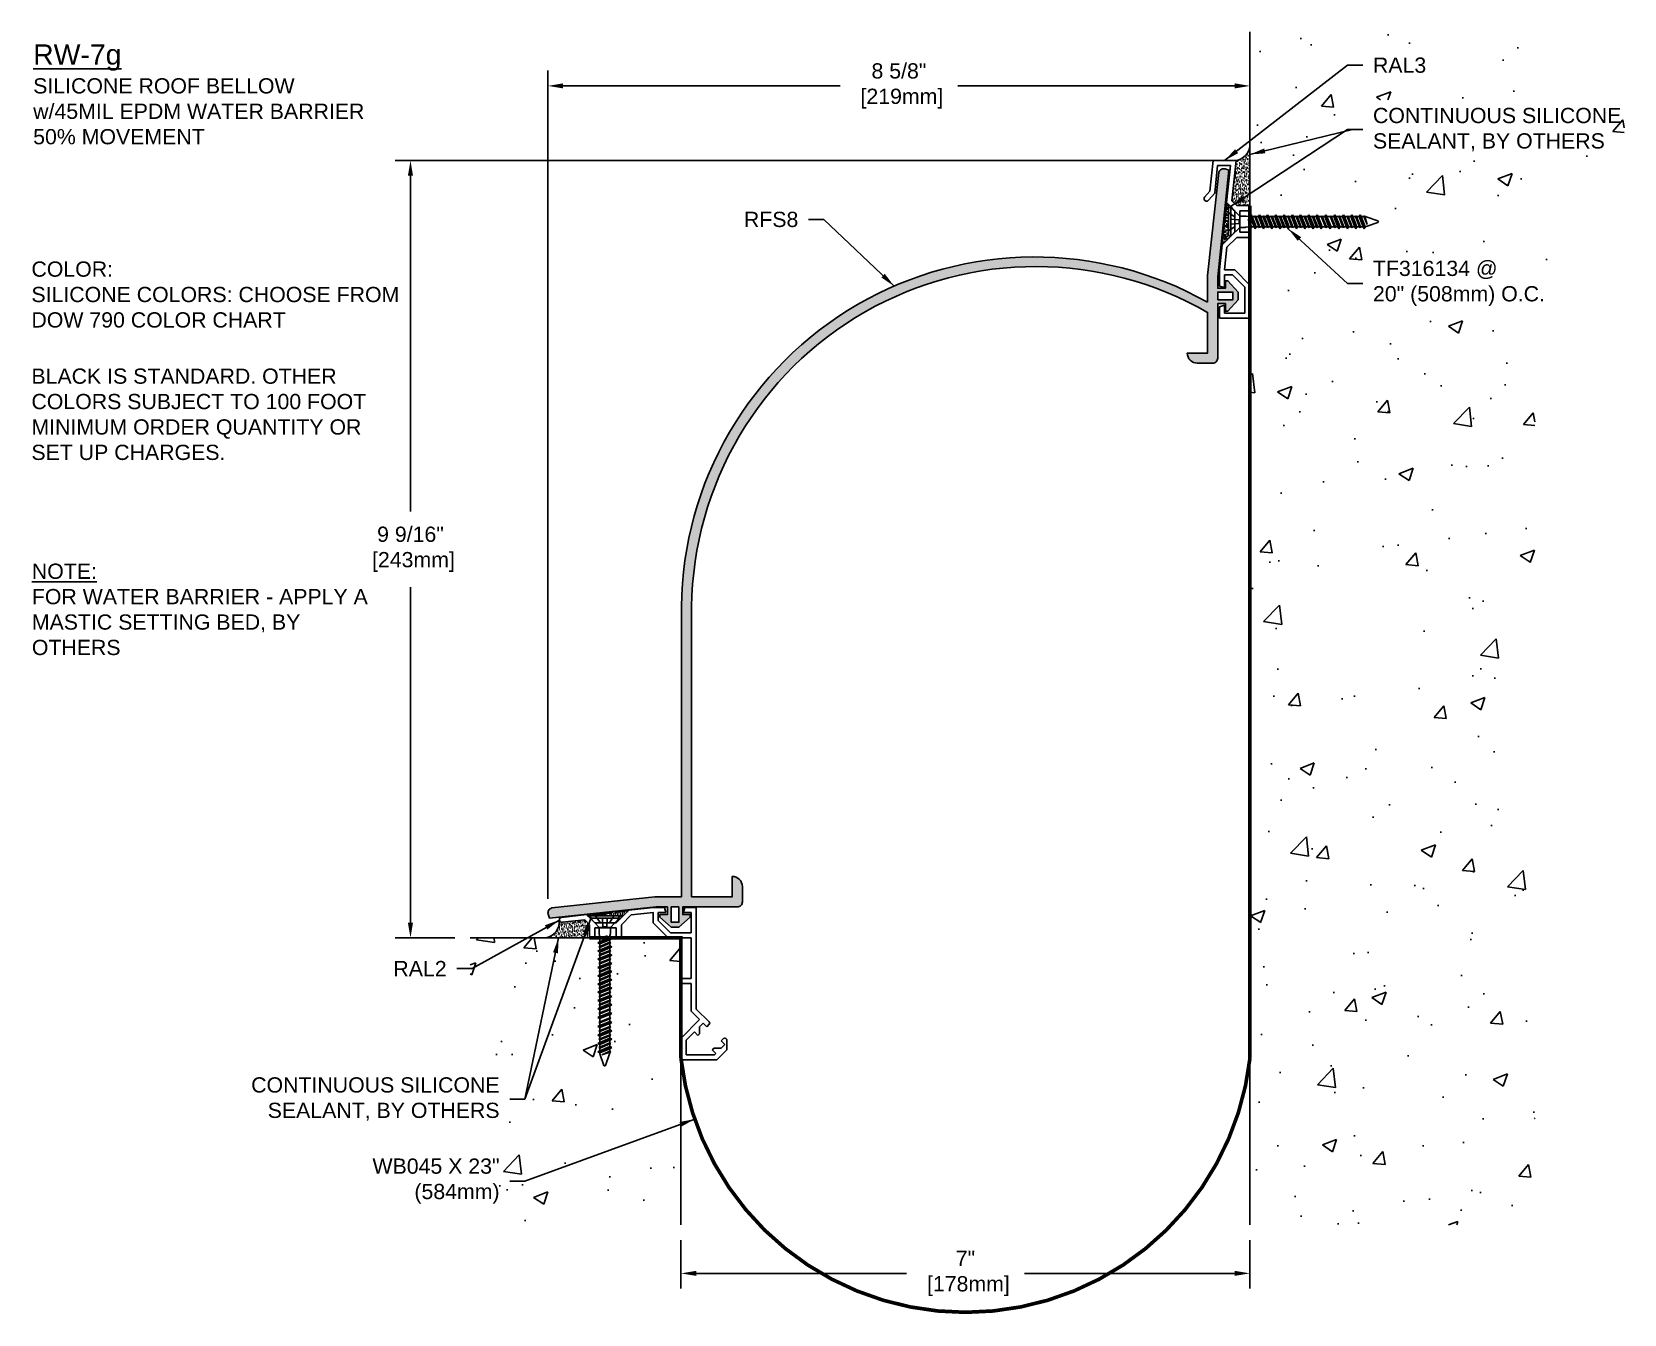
# Model space of a CAD drawing. Header units: inches. Extents: x 49.9 to 69.5, y 26.9 to 42.7.
import ezdxf

# ---------------------------------------------------------------- set-up
doc = ezdxf.new("R2010")
doc.units = ezdxf.units.IN
doc.header["$LTSCALE"] = 0.5
doc.header["$MEASUREMENT"] = 0
doc.linetypes.add('DASHED', pattern=[0.75, 0.5, -0.25])
for name, color, linetype in [('Anchors', 4, 'Continuous'), ('Conditions', 1, 'Continuous'), ('Dimensions', 3, 'Continuous'), ('Fillers', 2, 'Continuous'), ('Metals', 7, 'Continuous'), ('TEXT', 2, 'Continuous')]:
    doc.layers.add(name, color=color, linetype=linetype)
doc.styles.add('ARIAL', font='arial.ttf')
doc.dimstyles.new('Arial', dxfattribs={"dimtxt": 0.1875, "dimasz": 0.1875, "dimexe": 0.1875, "dimexo": 0.1875, "dimgap": 0.1875, "dimtad": 0, "dimtih": 1, "dimtoh": 1, "dimdec": 4, "dimzin": 3, "dimdsep": 46, "dimlunit": 4, "dimtxsty": 'ARIAL', "dimcen": 0.1875, "dimadec": 0, "dimazin": 0, "dimtfac": 1, "dimtdec": 4, "dimtofl": 0, "dimtmove": 0, "dimatfit": 3, "dimfxl": 0, "dimfrac": 2, "dimtolj": 1, "dimtzin": 0, "dimarcsym": 0})

# ---------------------------------------------------------------- blocks, each defined once
blk = doc.blocks.new('*D7')
at = {"layer": 'DEFPOINTS', "color": 0}
for p in [(57.928, 28.005), (64.928, 28.005), (64.928, 27.408)]:
    blk.add_point(p, dxfattribs=at)
at = {"layer": 'Dimensions', "color": 0, "lineweight": -2}
for p, q in [((57.928, 27.818), (57.928, 27.22)), ((64.928, 27.818), (64.928, 27.22)), ((58.116, 27.408), (60.703, 27.408)), ((64.741, 27.408), (62.153, 27.408))]:
    blk.add_line(p, q, dxfattribs=at)
at = {"layer": 'Dimensions', "color": 0}
for points in [[(58.116, 27.439), (58.116, 27.377), (57.928, 27.408)], [(64.741, 27.439), (64.741, 27.377), (64.928, 27.408)]]:
    blk.add_solid(points, dxfattribs=at)
at = {"layer": 'Dimensions', "color": 0, "insert": (61.428, 27.408), "char_height": 0.1875, "attachment_point": 5, "style": 'ARIAL'}
blk.add_mtext('\\A1;7"\\P [178mm]', dxfattribs=at)
blk = doc.blocks.new('A$C63CB1885')
for p, q in [((-0.176, 0), (-0.175, 0.018)), ((-0.176, 0), (0.176, 0)), ((-0.176, 0), (-0.07, -0.113)), ((-0.163, 0.029), (0.163, 0.029)), ((0.07, -0.113), (0.176, 0)), ((0.176, 0), (0.175, 0.018)), ((-0.07, -0.113), (0.07, -0.113)), ((-0.07, -0.113), (-0.07, -0.18)), ((-0.069, -0.189), (-0.063, -0.215)), ((0.069, -0.189), (0.063, -0.215)), ((0.07, -0.113), (0.07, -0.18)), ((-0.086, -0.302), (0.086, -0.251)), ((-0.086, -0.302), (-0.062, -0.289)), ((-0.086, -0.302), (-0.062, -0.315)), ((-0.086, -0.403), (0.086, -0.353)), ((-0.086, -0.403), (-0.062, -0.391)), ((-0.074, -0.251), (0.032, -0.215)), ((-0.074, -0.251), (-0.062, -0.245)), ((-0.074, -0.251), (-0.062, -0.257)), ((-0.074, -0.353), (0.074, -0.302)), ((-0.074, -0.353), (-0.062, -0.346)), ((-0.074, -0.353), (-0.062, -0.359)), ((-0.062, -0.245), (0.032, -0.215)), ((0.032, -0.215), (-0.062, -0.257)), ((-0.062, -0.225), (-0.062, -0.245)), ((0.062, -0.238), (-0.062, -0.289)), ((-0.062, -0.257), (-0.062, -0.289)), ((0.062, -0.264), (-0.062, -0.315)), ((-0.062, -0.346), (0.062, -0.296)), ((0.062, -0.308), (-0.062, -0.359)), ((-0.062, -0.315), (-0.062, -0.346)), ((0.062, -0.34), (-0.062, -0.391)), ((-0.062, -0.359), (-0.062, -0.391)), ((0.062, -0.366), (-0.062, -0.416)), ((0.062, -0.225), (0.062, -0.238)), ((0.086, -0.251), (0.062, -0.238)), ((0.086, -0.251), (0.062, -0.264)), ((0.062, -0.264), (0.062, -0.296)), ((0.074, -0.302), (0.062, -0.296)), ((0.074, -0.302), (0.062, -0.308)), ((0.062, -0.308), (0.062, -0.34)), ((0.086, -0.353), (0.062, -0.34)), ((0.086, -0.353), (0.062, -0.366)), ((0.062, -0.366), (0.062, -0.397)), ((-0.086, -0.403), (-0.062, -0.416)), ((-0.086, -0.505), (0.086, -0.454)), ((-0.086, -0.505), (-0.062, -0.492)), ((-0.086, -0.505), (-0.062, -0.518)), ((-0.086, -0.607), (0.086, -0.556)), ((-0.074, -0.454), (0.074, -0.403)), ((-0.074, -0.454), (-0.062, -0.448)), ((-0.074, -0.454), (-0.062, -0.46)), ((-0.074, -0.556), (0.074, -0.505)), ((-0.074, -0.556), (-0.062, -0.55)), ((-0.074, -0.556), (-0.062, -0.562)), ((-0.062, -0.448), (0.062, -0.397)), ((0.062, -0.41), (-0.062, -0.46)), ((-0.062, -0.416), (-0.062, -0.448)), ((0.062, -0.441), (-0.062, -0.492)), ((-0.062, -0.46), (-0.062, -0.492)), ((0.062, -0.467), (-0.062, -0.518)), ((-0.062, -0.55), (0.062, -0.499)), ((0.062, -0.511), (-0.062, -0.562)), ((-0.062, -0.518), (-0.062, -0.55)), ((0.062, -0.543), (-0.062, -0.594)), ((-0.062, -0.562), (-0.062, -0.594)), ((0.062, -0.569), (-0.062, -0.619)), ((0.074, -0.403), (0.062, -0.397)), ((0.074, -0.403), (0.062, -0.41)), ((0.062, -0.41), (0.062, -0.441)), ((0.086, -0.454), (0.062, -0.441)), ((0.086, -0.454), (0.062, -0.467)), ((0.062, -0.467), (0.062, -0.499)), ((0.074, -0.505), (0.062, -0.499)), ((0.074, -0.505), (0.062, -0.511)), ((0.062, -0.511), (0.062, -0.543)), ((0.086, -0.556), (0.062, -0.543)), ((0.086, -0.556), (0.062, -0.569)), ((0.062, -0.569), (0.062, -0.6)), ((-0.086, -0.607), (-0.062, -0.594)), ((-0.086, -0.607), (-0.062, -0.619)), ((-0.086, -0.708), (0.086, -0.657)), ((-0.086, -0.708), (-0.062, -0.695)), ((-0.086, -0.708), (-0.062, -0.721)), ((-0.086, -0.81), (0.086, -0.759)), ((-0.074, -0.657), (0.074, -0.607)), ((-0.074, -0.657), (-0.062, -0.651)), ((-0.074, -0.657), (-0.062, -0.664)), ((-0.074, -0.759), (0.074, -0.708)), ((-0.074, -0.759), (-0.062, -0.753)), ((-0.074, -0.759), (-0.062, -0.765)), ((-0.062, -0.651), (0.062, -0.6)), ((0.062, -0.613), (-0.062, -0.664)), ((-0.062, -0.619), (-0.062, -0.651)), ((0.062, -0.644), (-0.062, -0.695)), ((-0.062, -0.664), (-0.062, -0.695)), ((0.062, -0.67), (-0.062, -0.721)), ((-0.062, -0.753), (0.062, -0.702)), ((0.062, -0.714), (-0.062, -0.765)), ((-0.062, -0.721), (-0.062, -0.753)), ((0.062, -0.746), (-0.062, -0.797)), ((-0.062, -0.765), (-0.062, -0.797)), ((0.062, -0.772), (-0.062, -0.823)), ((0.074, -0.607), (0.062, -0.6)), ((0.074, -0.607), (0.062, -0.613)), ((0.062, -0.613), (0.062, -0.644)), ((0.086, -0.657), (0.062, -0.644)), ((0.086, -0.657), (0.062, -0.67)), ((0.062, -0.67), (0.062, -0.702)), ((0.074, -0.708), (0.062, -0.702)), ((0.074, -0.708), (0.062, -0.714)), ((0.062, -0.714), (0.062, -0.746)), ((0.086, -0.759), (0.062, -0.746)), ((0.086, -0.759), (0.062, -0.772)), ((0.062, -0.772), (0.062, -0.804)), ((-0.086, -0.81), (-0.062, -0.797)), ((-0.086, -0.81), (-0.062, -0.823)), ((-0.086, -0.911), (0.086, -0.86)), ((-0.086, -0.911), (-0.062, -0.898)), ((-0.086, -0.911), (-0.062, -0.924)), ((-0.086, -1.013), (0.086, -0.962)), ((-0.074, -0.86), (0.074, -0.81)), ((-0.074, -0.86), (-0.062, -0.854)), ((-0.074, -0.86), (-0.062, -0.867)), ((-0.074, -0.962), (0.074, -0.911)), ((-0.074, -0.962), (-0.062, -0.956)), ((-0.074, -0.962), (-0.062, -0.968)), ((-0.062, -0.854), (0.062, -0.804)), ((0.062, -0.816), (-0.062, -0.867)), ((-0.062, -0.823), (-0.062, -0.854)), ((0.062, -0.848), (-0.062, -0.898)), ((-0.062, -0.867), (-0.062, -0.898)), ((0.062, -0.873), (-0.062, -0.924)), ((-0.062, -0.956), (0.062, -0.905)), ((0.062, -0.917), (-0.062, -0.968)), ((-0.062, -0.924), (-0.062, -0.956)), ((0.062, -0.949), (-0.062, -1)), ((-0.062, -0.968), (-0.062, -1)), ((0.062, -0.975), (-0.062, -1.026)), ((0.074, -0.81), (0.062, -0.804)), ((0.074, -0.81), (0.062, -0.816)), ((0.062, -0.816), (0.062, -0.848)), ((0.086, -0.86), (0.062, -0.848)), ((0.086, -0.86), (0.062, -0.873)), ((0.062, -0.873), (0.062, -0.905)), ((0.074, -0.911), (0.062, -0.905)), ((0.074, -0.911), (0.062, -0.917)), ((0.062, -0.917), (0.062, -0.949)), ((0.086, -0.962), (0.062, -0.949)), ((0.086, -0.962), (0.062, -0.975)), ((0.062, -0.975), (0.062, -1.007)), ((-0.086, -1.013), (-0.062, -1)), ((-0.086, -1.013), (-0.062, -1.026)), ((-0.086, -1.114), (0.086, -1.064)), ((-0.086, -1.114), (-0.062, -1.101)), ((-0.086, -1.114), (-0.062, -1.127)), ((-0.086, -1.222), (0.086, -1.171)), ((-0.074, -1.064), (0.074, -1.013)), ((-0.074, -1.064), (-0.062, -1.057)), ((-0.074, -1.064), (-0.062, -1.07)), ((-0.074, -1.171), (0.074, -1.121)), ((-0.074, -1.171), (-0.062, -1.165)), ((-0.074, -1.171), (-0.062, -1.178)), ((-0.062, -1.057), (0.062, -1.007)), ((0.062, -1.019), (-0.062, -1.07)), ((-0.062, -1.026), (-0.062, -1.057)), ((0.062, -1.051), (-0.062, -1.101)), ((-0.062, -1.07), (-0.062, -1.101)), ((0.062, -1.077), (-0.062, -1.127)), ((-0.062, -1.165), (0.062, -1.115)), ((0.062, -1.127), (-0.062, -1.178)), ((-0.062, -1.127), (-0.062, -1.165)), ((0.062, -1.159), (-0.062, -1.209)), ((0.074, -1.013), (0.062, -1.007)), ((0.074, -1.013), (0.062, -1.019)), ((0.062, -1.019), (0.062, -1.051)), ((0.086, -1.064), (0.062, -1.051)), ((0.086, -1.064), (0.062, -1.077)), ((0.062, -1.077), (0.062, -1.115)), ((0.074, -1.121), (0.062, -1.115)), ((0.074, -1.121), (0.062, -1.127)), ((0.062, -1.127), (0.062, -1.159)), ((0.086, -1.171), (0.062, -1.159)), ((0.086, -1.171), (0.062, -1.184)), ((-0.086, -1.222), (-0.062, -1.209)), ((-0.086, -1.222), (-0.062, -1.235)), ((-0.086, -1.332), (0.086, -1.282)), ((-0.086, -1.332), (-0.062, -1.319)), ((-0.086, -1.332), (-0.062, -1.345)), ((-0.074, -1.282), (0.074, -1.231)), ((-0.074, -1.282), (-0.062, -1.275)), ((-0.074, -1.282), (-0.062, -1.288)), ((-0.074, -1.387), (0.074, -1.336)), ((-0.062, -1.178), (-0.062, -1.209)), ((0.062, -1.184), (-0.062, -1.235)), ((-0.062, -1.275), (0.062, -1.225)), ((-0.062, -1.235), (-0.062, -1.275)), ((0.062, -1.237), (-0.062, -1.288)), ((0.062, -1.269), (-0.062, -1.319)), ((-0.062, -1.288), (-0.062, -1.319)), ((0.062, -1.295), (-0.062, -1.345)), ((-0.062, -1.381), (0.062, -1.33)), ((0.062, -1.343), (-0.062, -1.393)), ((-0.062, -1.345), (-0.062, -1.381)), ((0.062, -1.184), (0.062, -1.225)), ((0.074, -1.231), (0.062, -1.225)), ((0.074, -1.231), (0.062, -1.237)), ((0.062, -1.237), (0.062, -1.269)), ((0.086, -1.282), (0.062, -1.269)), ((0.086, -1.282), (0.062, -1.295)), ((0.062, -1.295), (0.062, -1.33)), ((0.074, -1.336), (0.062, -1.33)), ((0.074, -1.336), (0.062, -1.343)), ((0.062, -1.343), (0.062, -1.374)), ((-0.086, -1.438), (0.086, -1.387)), ((-0.086, -1.438), (-0.062, -1.425)), ((-0.086, -1.438), (-0.062, -1.451)), ((-0.086, -1.54), (0.086, -1.489)), ((-0.086, -1.54), (-0.062, -1.527)), ((-0.086, -1.54), (-0.062, -1.553)), ((-0.074, -1.387), (-0.062, -1.381)), ((-0.074, -1.387), (-0.062, -1.393)), ((-0.074, -1.489), (0.074, -1.439)), ((-0.074, -1.489), (-0.062, -1.483)), ((-0.074, -1.489), (-0.062, -1.496)), ((-0.074, -1.592), (0.074, -1.541)), ((0.062, -1.374), (-0.062, -1.425)), ((-0.062, -1.393), (-0.062, -1.425)), ((0.062, -1.4), (-0.062, -1.451)), ((-0.062, -1.483), (0.062, -1.433)), ((0.062, -1.445), (-0.062, -1.496)), ((-0.062, -1.451), (-0.062, -1.483)), ((0.062, -1.477), (-0.062, -1.527)), ((-0.062, -1.496), (-0.062, -1.527)), ((0.062, -1.502), (-0.062, -1.553)), ((-0.062, -1.586), (0.062, -1.535)), ((0.062, -1.547), (-0.062, -1.598)), ((-0.062, -1.553), (-0.062, -1.586)), ((0.086, -1.387), (0.062, -1.374)), ((0.086, -1.387), (0.062, -1.4)), ((0.062, -1.4), (0.062, -1.433)), ((0.074, -1.439), (0.062, -1.433)), ((0.074, -1.439), (0.062, -1.445)), ((0.062, -1.445), (0.062, -1.477)), ((0.086, -1.489), (0.062, -1.477)), ((0.086, -1.489), (0.062, -1.502)), ((0.062, -1.502), (0.062, -1.535)), ((0.074, -1.541), (0.062, -1.535)), ((0.074, -1.541), (0.062, -1.547)), ((0.062, -1.547), (0.062, -1.579)), ((-0.086, -1.643), (0.086, -1.592)), ((-0.086, -1.643), (-0.062, -1.63)), ((-0.086, -1.643), (-0.062, -1.655)), ((-0.074, -1.592), (-0.062, -1.586)), ((-0.074, -1.592), (-0.062, -1.598)), ((0.062, -1.579), (-0.062, -1.63)), ((-0.062, -1.598), (-0.062, -1.63)), ((0.062, -1.605), (-0.062, -1.655)), ((-0.06, -1.668), (-0.01, -1.81)), ((-0.034, -1.679), (0.062, -1.636)), ((-0.034, -1.679), (0.074, -1.643)), ((0.062, -1.649), (-0.034, -1.679)), ((0.06, -1.668), (0.01, -1.81)), ((0.086, -1.592), (0.062, -1.579)), ((0.086, -1.592), (0.062, -1.605)), ((0.062, -1.605), (0.062, -1.652)), ((0.074, -1.643), (0.062, -1.636)), ((0.074, -1.643), (0.062, -1.649))]:
    blk.add_line(p, q)
at = {"linetype": 'DASHED', "ltscale": 0.025}
for p, q in [((-0.113, 0.029), (-0.024, -0.106)), ((-0.024, -0.106), (-0.031, 0.028)), ((0.024, -0.106), (0.031, 0.029)), ((0.112, 0.029), (0.024, -0.106)), ((-0.024, -0.106), (0.024, -0.106))]:
    blk.add_line(p, q, dxfattribs=at)
for centre, radius, start, end in [((-0.163, 0.017), 0.0112, 90, 175), ((0.163, 0.017), 0.0112, 5, 90), ((-0.023, -0.18), 0.0465, 180, 191.9357), ((0.023, -0.18), 0.0465, 348.0643, 0), ((-0.109, -0.225), 0.0465, 0, 11.9357), ((0.109, -0.225), 0.0465, 168.0643, 180), ((-0.016, -1.652), 0.0465, 183.9476, 199.3058), ((0.016, -1.652), 0.0465, 340.6942, 0), ((0, -1.806), 0.0106, 204.1001, 335.8999)]:
    blk.add_arc(centre, radius, start, end)
blk = doc.blocks.new('TF316134')
blk.add_blockref('A$C63CB1885', (0, -0.0285))
blk = doc.blocks.new('*D8')
at = {"layer": 'DEFPOINTS', "color": 0}
for p in [(54.601, 41.098), (64.757, 41.098), (55.334, 31.535)]:
    blk.add_point(p, dxfattribs=at)
at = {"layer": 'Dimensions', "color": 0, "lineweight": -2}
for p, q in [((64.569, 41.098), (54.413, 41.098)), ((54.601, 40.91), (54.601, 36.782)), ((54.601, 31.722), (54.601, 35.851)), ((55.146, 31.535), (54.413, 31.535))]:
    blk.add_line(p, q, dxfattribs=at)
at = {"layer": 'Dimensions', "color": 0}
for points in [[(54.569, 40.91), (54.632, 40.91), (54.601, 41.098)], [(54.569, 31.722), (54.632, 31.722), (54.601, 31.535)]]:
    blk.add_solid(points, dxfattribs=at)
at = {"layer": 'Dimensions', "color": 0, "insert": (54.601, 36.316), "char_height": 0.1875, "attachment_point": 5, "style": 'ARIAL'}
blk.add_mtext('\\A1;9 9/16"\\P [243mm]', dxfattribs=at)
blk = doc.blocks.new('*D9')
at = {"layer": 'DEFPOINTS', "color": 0}
for p in [(64.928, 42.016), (64.928, 41.172), (56.291, 31.826)]:
    blk.add_point(p, dxfattribs=at)
at = {"layer": 'Dimensions', "color": 0, "lineweight": -2}
for p, q in [((56.291, 32.014), (56.291, 42.204)), ((64.928, 41.36), (64.928, 42.204)), ((56.479, 42.016), (59.885, 42.016)), ((64.741, 42.016), (61.335, 42.016))]:
    blk.add_line(p, q, dxfattribs=at)
at = {"layer": 'Dimensions', "color": 0}
for points in [[(56.479, 42.047), (56.479, 41.985), (56.291, 42.016)], [(64.741, 42.047), (64.741, 41.985), (64.928, 42.016)]]:
    blk.add_solid(points, dxfattribs=at)
at = {"layer": 'Dimensions', "color": 0, "insert": (60.61, 42.016), "char_height": 0.1875, "attachment_point": 5, "style": 'ARIAL'}
blk.add_mtext('\\A1;8 5/8"\\P [219mm]', dxfattribs=at)
blk = doc.blocks.new('RAL2')
for p, q in [((-1.162, 1.787), (-1.47, 1.753)), ((-1.062, 1.687), (-1.162, 1.787)), ((-0.797, 1.687), (-0.642, 1.843)), ((-0.735, 1.662), (-0.613, 1.784)), ((-0.345, 1.875), (-0.642, 1.843)), ((-0.338, 1.813), (-0.613, 1.784)), ((-0.205, 1.875), (-0.345, 1.875)), ((-0.345, 1.813), (-0.345, 1.687)), ((-0.188, 1.813), (-0.283, 1.813)), ((-0.283, 1.813), (-0.283, 1.713)), ((-0.188, 1.813), (-0.205, 1.875)), ((0.03, 1.813), (0.047, 1.875)), ((0.125, 1.813), (0.03, 1.813)), ((0.187, 1.875), (0.047, 1.875)), ((0.125, 1.813), (0.125, 1.562)), ((0.187, 1.875), (0.187, 0.625)), ((-1.497, 1.72), (-1.497, 1.718)), ((-1.185, 1.722), (-1.464, 1.692)), ((-1.125, 1.662), (-1.185, 1.722)), ((-1.125, 1.5), (-1.125, 1.662)), ((-0.797, 1.687), (-1.062, 1.687)), ((-0.797, 1.625), (-1.062, 1.625)), ((-1.062, 1.5), (-1.062, 1.625)), ((-0.797, 1.5), (-0.797, 1.625)), ((-0.735, 1.5), (-0.735, 1.662)), ((-0.158, 1.5), (-0.345, 1.687)), ((-0.132, 1.562), (-0.283, 1.713)), ((-1.062, 1.5), (-1.125, 1.5)), ((-0.735, 1.5), (-0.797, 1.5)), ((0.125, 1.5), (-0.158, 1.5)), ((0.125, 1.562), (-0.132, 1.562)), ((0.125, 1.5), (0.125, 1)), ((0, 1), (0, 0.938)), ((0.125, 1), (0, 1)), ((0.125, 0.938), (0, 0.938)), ((0.125, 0.938), (0.125, 0.599)), ((0.125, 0.599), (0.228, 0.496)), ((0.187, 0.625), (0.346, 0.466)), ((0.228, 0.496), (0, 0.268)), ((0.272, 0.452), (0.228, 0.408)), ((0.228, 0.408), (0.228, 0.321)), ((0.272, 0.452), (0.316, 0.408)), ((0.346, 0.438), (0.316, 0.408)), ((0, 0.268), (0, 0)), ((0.163, 0.343), (0.062, 0.242)), ((0.062, 0.242), (0.062, 0.062)), ((0.163, 0.343), (0.206, 0.299)), ((0.228, 0.321), (0.206, 0.299)), ((0.522, 0.261), (0.493, 0.232)), ((0.493, 0.232), (0.537, 0.187)), ((0.551, 0.261), (0.563, 0.249)), ((0.563, 0.249), (0.563, 0.125)), ((0.438, 0), (0, 0)), ((0.412, 0.062), (0.062, 0.062)), ((0.405, 0.144), (0.383, 0.122)), ((0.383, 0.122), (0.428, 0.077)), ((0.493, 0.143), (0.405, 0.144)), ((0.428, 0.077), (0.412, 0.062)), ((0.563, 0.125), (0.438, 0)), ((0.537, 0.187), (0.493, 0.143))]:
    blk.add_line(p, q)
for centre, radius, start, end in [((-1.467, 1.723), 0.03, 96.1768, 186.1768), ((-1.467, 1.721), 0.03, 186.1768, 276.1768), ((0.332, 0.452), 0.02, 315, 45), ((0.537, 0.247), 0.02, 45, 135)]:
    blk.add_arc(centre, radius, start, end)
blk = doc.blocks.new('RAL3')
for p, q in [((-0.493, 1.563), (-0.454, 1.938)), ((-0.171, 1.938), (-0.454, 1.938)), ((-0.434, 1.537), (-0.398, 1.876)), ((-0.24, 1.876), (-0.398, 1.876)), ((-0.288, 1.421), (-0.24, 1.876)), ((-0.223, 1.444), (-0.171, 1.938)), ((-0.493, 1.563), (-0.558, 1.489)), ((-0.434, 1.537), (-0.511, 1.449)), ((-0.187, 1.32), (-0.288, 1.421)), ((-0.161, 1.383), (-0.223, 1.444)), ((0, 1.383), (-0.161, 1.383)), ((0, 1.32), (0, 1.383)), ((-0.187, 1.056), (-0.187, 1.32)), ((0, 1.32), (-0.125, 1.32)), ((-0.125, 1.056), (-0.125, 1.32)), ((-0.187, 1.056), (-0.343, 0.9)), ((-0.161, 0.993), (-0.283, 0.871)), ((0, 0.993), (-0.161, 0.993)), ((0, 1.056), (-0.125, 1.056)), ((0, 0.993), (0, 1.056)), ((-0.375, 0.593), (-0.343, 0.9)), ((-0.313, 0.593), (-0.283, 0.871)), ((-0.375, 0.392), (-0.375, 0.593)), ((-0.187, 0.593), (-0.313, 0.593)), ((0, 0.406), (-0.187, 0.593)), ((-0.313, 0.375), (-0.313, 0.531)), ((-0.213, 0.531), (-0.313, 0.531)), ((-0.062, 0.38), (-0.213, 0.531)), ((0, 0), (0, 0.406)), ((-0.313, 0.375), (-0.375, 0.392)), ((-0.062, 0.062), (-0.062, 0.38)), ((-0.313, 0.157), (-0.375, 0.14)), ((-0.375, 0), (-0.375, 0.14)), ((0, 0), (-0.375, 0)), ((-0.313, 0.062), (-0.313, 0.157)), ((-0.062, 0.062), (-0.313, 0.062))]:
    blk.add_line(p, q)
blk.add_arc((-0.534, 1.469), 0.031, 138.8174, 318.8174)
blk = doc.blocks.new('RFS8 at 7RW')
h = blk.add_hatch(color=256)
h.dxf.hatch_style = 1
h.paths.add_polyline_path([(0.172, 3.692), (0.172, 0.125), (-0.156, 0.125), (-1.424, -0.013, 0.450136), (-1.466, -0.097), (-1.452, -0.138), (-0.14, 0), (0, 0), (0, -0.094), (-0.094, -0.094), (-0.094, -0.125), (0.047, -0.25), (0.094, -0.25), (0.141, -0.25), (0.281, -0.125), (0.281, -0.094), (0.188, -0.094), (0.188, 0), (0.859, 0, 0.414214), (0.922, 0.062), (0.922, 0.251, 0.416578), (0.797, 0.375), (0.797, 0.125), (0.297, 0.125), (0.297, 3.692, -0.572855), (6.644, 7.314), (6.644, 6.814), (6.394, 6.814, 0.416578), (6.518, 6.689), (6.706, 6.689, 0.414214), (6.769, 6.751), (6.769, 7.423), (6.863, 7.423), (6.863, 7.329), (6.894, 7.329), (7.019, 7.47), (7.019, 7.517), (7.019, 7.564), (6.894, 7.704), (6.863, 7.704), (6.863, 7.611), (6.769, 7.611), (6.769, 7.75), (6.907, 9.063), (6.859, 9.079, 0.414214), (6.782, 9.035), (6.644, 7.767), (6.644, 7.439, 0.570334)])
h.paths.add_polyline_path([(6.769, 7.564), (6.956, 7.564), (6.956, 7.47), (6.769, 7.47), (6.769, 7.517)], flags=16)
h.paths.add_polyline_path([(0.141, 0), (0.141, -0.188), (0.047, -0.188), (0.047, 0), (0.094, 0)], flags=16)
blk.add_lwpolyline([(6.644, 7.439, 0.570334), (0.172, 3.692), (0.172, 0.125), (-0.156, 0.125), (-1.424, -0.013, 0.414214), (-1.468, -0.09), (-1.452, -0.138), (-0.14, 0), (0, 0), (0, -0.094), (-0.094, -0.094), (-0.094, -0.125), (0.047, -0.25), (0.094, -0.25), (0.141, -0.25), (0.281, -0.125), (0.281, -0.094), (0.188, -0.094), (0.188, 0), (0.859, 0, 0.414214), (0.922, 0.062), (0.922, 0.251, 0.414214), (0.798, 0.375), (0.797, 0.375), (0.797, 0.125), (0.297, 0.125), (0.297, 3.692, -0.572855), (6.644, 7.314), (6.644, 6.814), (6.394, 6.814), (6.394, 6.813, 0.414214), (6.518, 6.689), (6.706, 6.689, 0.414214), (6.769, 6.751), (6.769, 7.423), (6.863, 7.423), (6.863, 7.329), (6.894, 7.329), (7.019, 7.47), (7.019, 7.517), (7.019, 7.564), (6.894, 7.704), (6.863, 7.704), (6.863, 7.611), (6.769, 7.611), (6.769, 7.75), (6.907, 9.063), (6.859, 9.079, 0.414214), (6.782, 9.035), (6.644, 7.767)], format="xyb", close=True)
for points in [[(6.769, 7.47), (6.956, 7.47), (6.956, 7.564), (6.769, 7.564), (6.769, 7.517)], [(0.141, 0), (0.141, -0.188), (0.047, -0.188), (0.047, 0), (0.094, 0)]]:
    blk.add_lwpolyline(points, close=True)

msp = doc.modelspace()

# ---------------------------------------------------------------- hatches: boundary and pattern name
at = {"layer": 'Conditions'}
h = msp.add_hatch(dxfattribs=at)
h.set_pattern_fill('AR-CONC', color=256, scale=0.25)
h.set_pattern_definition([(50, (43.0704, 21.5542), (1.79315, -0.15688), [0.1875, -2.0625]), (355, (43.0704, 21.5542), (-0.34688, 1.88048), [0.15, -1.65]), (100.4514, (43.2198, 21.5412), (1.44627, 1.7236), [0.15935, -1.752855]), (46.184, (43.0704, 22.0542), (2.6681, -0.4138), [0.28125, -3.09375]), (96.636, (43.2927, 22.0197), (2.33665, 2.4353), [0.23903, -2.62928]), (351.184, (43.0704, 22.0542), (2.33665, 2.4353), [0.225, -2.475]), (21, (43.3204, 21.9292), (1.49227, -1.00655), [0.1875, -2.0625]), (326, (43.3204, 21.9292), (0.60829, 1.81288), [0.15, -1.65]), (71.4514, (43.4447, 21.8453), (2.10056, 0.80633), [0.15935, -1.752855]), (37.5, (43.0704, 21.5542), (0.0304, 0.832235), [0, -1.63, 0, -1.675, 0, -1.65625]), (7.5, (43.0704, 21.5542), (0.657674, 0.98603), [0, -0.955, 0, -1.5925, 0, -0.63125]), (327.5, (42.5129, 21.5542), (1.334556, -0.056387), [0, -0.625, 0, -1.95, 0, -2.5875]), (317.5, (42.2629, 21.5542), (1.457965, 0.250262), [0, -0.8125, 0, -1.295, 0, -1.8375])])
h.paths.add_polyline_path([(68.43434, 42.68085), (64.92821, 42.68085), (64.92821, 28.0039), (68.43434, 28.0039)])
edge = h.paths.add_edge_path(flags=16)
edge.add_line((66.33375, 40.25917), (66.32076, 40.28327))
edge.add_line((66.32076, 40.28327), (66.28918, 40.28327))
edge.add_line((66.28918, 40.28327), (66.28296, 40.27172))
edge.add_line((66.28296, 40.27172), (66.27675, 40.28327))
edge.add_line((66.27675, 40.28327), (66.24446, 40.28327))
edge.add_line((66.24446, 40.28327), (66.23148, 40.25917))
edge.add_line((66.23148, 40.25917), (66.21851, 40.28327))
edge.add_line((66.21851, 40.28327), (66.18691, 40.28326))
edge.add_line((66.18691, 40.28326), (66.1807, 40.27172))
edge.add_line((66.1807, 40.27172), (66.17449, 40.28326))
edge.add_line((66.17449, 40.28326), (66.14219, 40.28326))
edge.add_line((66.14219, 40.28326), (66.12922, 40.25917))
edge.add_line((66.12922, 40.25917), (66.11625, 40.28326))
edge.add_line((66.11625, 40.28326), (66.08465, 40.28326))
edge.add_line((66.08465, 40.28326), (66.07844, 40.27172))
edge.add_line((66.07844, 40.27172), (66.07223, 40.28326))
edge.add_line((66.07223, 40.28326), (66.03656, 40.28325))
edge.add_line((66.03656, 40.28325), (66.02359, 40.25917))
edge.add_line((66.02359, 40.25917), (66.01062, 40.28325))
edge.add_line((66.01062, 40.28325), (65.97901, 40.28325))
edge.add_line((65.97901, 40.28325), (65.97281, 40.27172))
edge.add_line((65.97281, 40.27172), (65.96661, 40.28325))
edge.add_line((65.96661, 40.28325), (65.92643, 40.28324))
edge.add_line((65.92643, 40.28324), (65.91346, 40.25917))
edge.add_line((65.91346, 40.25917), (65.9005, 40.28324))
edge.add_line((65.9005, 40.28324), (65.86888, 40.28324))
edge.add_line((65.86888, 40.28324), (65.86268, 40.27172))
edge.add_line((65.86268, 40.27172), (65.85648, 40.28324))
edge.add_line((65.85648, 40.28324), (65.81854, 40.28324))
edge.add_line((65.81854, 40.28324), (65.80558, 40.25917))
edge.add_line((65.80558, 40.25917), (65.79262, 40.28323))
edge.add_line((65.79262, 40.28323), (65.76094, 40.28323))
edge.add_line((65.76094, 40.28323), (65.76096, 40.28318))
edge.add_line((65.76096, 40.28318), (65.7548, 40.27172))
edge.add_line((65.7548, 40.27172), (65.74861, 40.28323))
edge.add_line((65.74861, 40.28323), (65.71697, 40.28323))
edge.add_line((65.71697, 40.28323), (65.70402, 40.25917))
edge.add_line((65.70402, 40.25917), (65.69106, 40.28323))
edge.add_line((65.69106, 40.28323), (65.65938, 40.28322))
edge.add_line((65.65938, 40.28322), (65.6594, 40.28318))
edge.add_line((65.6594, 40.28318), (65.65324, 40.27172))
edge.add_line((65.65324, 40.27172), (65.64705, 40.28322))
edge.add_line((65.64705, 40.28322), (65.61541, 40.28322))
edge.add_line((65.61541, 40.28322), (65.60246, 40.25917))
edge.add_line((65.60246, 40.25917), (65.58951, 40.28322))
edge.add_line((65.58951, 40.28322), (65.55782, 40.28322))
edge.add_line((65.55782, 40.28322), (65.55784, 40.28318))
edge.add_line((65.55784, 40.28318), (65.55168, 40.27172))
edge.add_line((65.55168, 40.27172), (65.54549, 40.28322))
edge.add_line((65.54549, 40.28322), (65.51384, 40.28321))
edge.add_line((65.51384, 40.28321), (65.50089, 40.25917))
edge.add_line((65.50089, 40.25917), (65.48795, 40.28321))
edge.add_line((65.48795, 40.28321), (65.45626, 40.28321))
edge.add_line((65.45626, 40.28321), (65.45628, 40.28318))
edge.add_line((65.45628, 40.28318), (65.45011, 40.27172))
edge.add_line((65.45011, 40.27172), (65.44393, 40.28321))
edge.add_line((65.44393, 40.28321), (65.41227, 40.2832))
edge.add_line((65.41227, 40.2832), (65.39933, 40.25917))
edge.add_line((65.39933, 40.25917), (65.38639, 40.2832))
edge.add_line((65.38639, 40.2832), (65.3547, 40.2832))
edge.add_line((65.3547, 40.2832), (65.35471, 40.28318))
edge.add_line((65.35471, 40.28318), (65.34855, 40.27172))
edge.add_line((65.34855, 40.27172), (65.34237, 40.2832))
edge.add_line((65.34237, 40.2832), (65.31071, 40.2832))
edge.add_line((65.31071, 40.2832), (65.29777, 40.25917))
edge.add_line((65.29777, 40.25917), (65.28483, 40.2832))
edge.add_line((65.28483, 40.2832), (65.25314, 40.28319))
edge.add_line((65.25314, 40.28319), (65.25315, 40.28318))
edge.add_line((65.25315, 40.28318), (65.24699, 40.27172))
edge.add_line((65.24699, 40.27172), (65.24082, 40.28319))
edge.add_line((65.24082, 40.28319), (65.20914, 40.28319))
edge.add_line((65.20914, 40.28319), (65.19621, 40.25917))
edge.add_line((65.19621, 40.25917), (65.18327, 40.28319))
edge.add_line((65.18327, 40.28319), (65.15159, 40.28318))
edge.add_line((65.15159, 40.28318), (65.15159, 40.28318))
edge.add_line((65.15159, 40.28318), (65.14543, 40.27172))
edge.add_line((65.14543, 40.27172), (65.13926, 40.28318))
edge.add_line((65.13926, 40.28318), (65.10757, 40.28318))
edge.add_line((65.10757, 40.28318), (65.09464, 40.25917))
edge.add_line((65.09464, 40.25917), (65.08172, 40.28318))
edge.add_line((65.08172, 40.28318), (65.05003, 40.28318))
edge.add_line((65.05003, 40.28318), (65.04386, 40.27172))
edge.add_line((65.04386, 40.27172), (65.0377, 40.28318))
edge.add_line((65.0377, 40.28318), (65.00601, 40.28317))
edge.add_line((65.00601, 40.28317), (64.99308, 40.25917))
edge.add_line((64.99308, 40.25917), (64.98016, 40.28317))
edge.add_line((64.98016, 40.28317), (64.94846, 40.28317))
edge.add_line((64.94846, 40.28317), (64.9423, 40.27172))
edge.add_line((64.9423, 40.27172), (64.93614, 40.28317))
edge.add_line((64.93614, 40.28317), (64.98016, 40.28317))
edge.add_line((64.98016, 40.28317), (64.92938, 40.40767))
edge.add_line((64.92938, 40.40767), (64.9423, 40.43167))
edge.add_line((64.9423, 40.43167), (64.95523, 40.40767))
edge.add_line((64.95523, 40.40767), (64.98692, 40.40767))
edge.add_line((64.98692, 40.40767), (64.99308, 40.41911))
edge.add_line((64.99308, 40.41911), (64.99925, 40.40767))
edge.add_line((64.99925, 40.40767), (65.03094, 40.40767))
edge.add_line((65.03094, 40.40767), (65.04386, 40.43167))
edge.add_line((65.04386, 40.43167), (65.05679, 40.40767))
edge.add_line((65.05679, 40.40767), (65.08848, 40.40767))
edge.add_line((65.08848, 40.40767), (65.09464, 40.41911))
edge.add_line((65.09464, 40.41911), (65.10081, 40.40767))
edge.add_line((65.10081, 40.40767), (65.1325, 40.40767))
edge.add_line((65.1325, 40.40767), (65.14543, 40.43167))
edge.add_line((65.14543, 40.43167), (65.15835, 40.40767))
edge.add_line((65.15835, 40.40767), (65.19004, 40.40767))
edge.add_line((65.19004, 40.40767), (65.19621, 40.41911))
edge.add_line((65.19621, 40.41911), (65.20237, 40.40767))
edge.add_line((65.20237, 40.40767), (65.23406, 40.40767))
edge.add_line((65.23406, 40.40767), (65.24699, 40.43167))
edge.add_line((65.24699, 40.43167), (65.25991, 40.40767))
edge.add_line((65.25991, 40.40767), (65.29161, 40.40767))
edge.add_line((65.29161, 40.40767), (65.29777, 40.41911))
edge.add_line((65.29777, 40.41911), (65.30393, 40.40767))
edge.add_line((65.30393, 40.40767), (65.33563, 40.40767))
edge.add_line((65.33563, 40.40767), (65.34855, 40.43167))
edge.add_line((65.34855, 40.43167), (65.36148, 40.40767))
edge.add_line((65.36148, 40.40767), (65.39317, 40.40767))
edge.add_line((65.39317, 40.40767), (65.39933, 40.41911))
edge.add_line((65.39933, 40.41911), (65.4055, 40.40767))
edge.add_line((65.4055, 40.40767), (65.43719, 40.40767))
edge.add_line((65.43719, 40.40767), (65.45011, 40.43167))
edge.add_line((65.45011, 40.43167), (65.46304, 40.40767))
edge.add_line((65.46304, 40.40767), (65.49473, 40.40767))
edge.add_line((65.49473, 40.40767), (65.50089, 40.41911))
edge.add_line((65.50089, 40.41911), (65.50706, 40.40767))
edge.add_line((65.50706, 40.40767), (65.53875, 40.40767))
edge.add_line((65.53875, 40.40767), (65.55168, 40.43167))
edge.add_line((65.55168, 40.43167), (65.5646, 40.40767))
edge.add_line((65.5646, 40.40767), (65.59629, 40.40767))
edge.add_line((65.59629, 40.40767), (65.60246, 40.41911))
edge.add_line((65.60246, 40.41911), (65.60862, 40.40767))
edge.add_line((65.60862, 40.40767), (65.64031, 40.40767))
edge.add_line((65.64031, 40.40767), (65.65324, 40.43167))
edge.add_line((65.65324, 40.43167), (65.66616, 40.40767))
edge.add_line((65.66616, 40.40767), (65.69786, 40.40767))
edge.add_line((65.69786, 40.40767), (65.70402, 40.41911))
edge.add_line((65.70402, 40.41911), (65.71018, 40.40767))
edge.add_line((65.71018, 40.40767), (65.74188, 40.40767))
edge.add_line((65.74188, 40.40767), (65.7548, 40.43167))
edge.add_line((65.7548, 40.43167), (65.76773, 40.40767))
edge.add_line((65.76773, 40.40767), (65.80574, 40.40767))
edge.add_line((65.80574, 40.40767), (65.8119, 40.41911))
edge.add_line((65.8119, 40.41911), (65.81806, 40.40767))
edge.add_line((65.81806, 40.40767), (65.84976, 40.40767))
edge.add_line((65.84976, 40.40767), (65.86268, 40.43167))
edge.add_line((65.86268, 40.43167), (65.87561, 40.40767))
edge.add_line((65.87561, 40.40767), (65.91586, 40.40767))
edge.add_line((65.91586, 40.40767), (65.92203, 40.41911))
edge.add_line((65.92203, 40.41911), (65.92819, 40.40767))
edge.add_line((65.92819, 40.40767), (65.95988, 40.40767))
edge.add_line((65.95988, 40.40767), (65.97281, 40.43167))
edge.add_line((65.97281, 40.43167), (65.98573, 40.40767))
edge.add_line((65.98573, 40.40767), (66.0215, 40.40767))
edge.add_line((66.0215, 40.40767), (66.02766, 40.41911))
edge.add_line((66.02766, 40.41911), (66.03382, 40.40767))
edge.add_line((66.03382, 40.40767), (66.06552, 40.40767))
edge.add_line((66.06552, 40.40767), (66.07844, 40.43167))
edge.add_line((66.07844, 40.43167), (66.09137, 40.40767))
edge.add_line((66.09137, 40.40767), (66.12376, 40.40767))
edge.add_line((66.12376, 40.40767), (66.12992, 40.41911))
edge.add_line((66.12992, 40.41911), (66.13608, 40.40767))
edge.add_line((66.13608, 40.40767), (66.16778, 40.40767))
edge.add_line((66.16778, 40.40767), (66.1807, 40.43167))
edge.add_line((66.1807, 40.43167), (66.19363, 40.40767))
edge.add_line((66.19363, 40.40767), (66.22602, 40.40767))
edge.add_line((66.22602, 40.40767), (66.23218, 40.41911))
edge.add_line((66.23218, 40.41911), (66.23835, 40.40767))
edge.add_line((66.23835, 40.40767), (66.27004, 40.40767))
edge.add_line((66.27004, 40.40767), (66.28296, 40.43167))
edge.add_line((66.28296, 40.43167), (66.29589, 40.40767))
edge.add_line((66.29589, 40.40767), (66.32758, 40.40767))
edge.add_line((66.32758, 40.40767), (66.33375, 40.41911))
edge.add_line((66.33375, 40.41911), (66.33991, 40.40767))
edge.add_line((66.33991, 40.40767), (66.35133, 40.40767))
edge.add_line((66.35133, 40.40767), (66.49985, 40.35564))
edge.add_arc((66.4972, 40.34542), 0.01056, -65.899922, 75.488576, ccw=False)
edge.add_line((66.50151, 40.33578), (66.34726, 40.28174))
edge.add_line((66.34726, 40.28174), (66.34667, 40.28317))
edge.add_line((66.34667, 40.28317), (66.33375, 40.25917))
h.paths.add_polyline_path([(66.28913, 40.28318), (66.23835, 40.40767), (66.22602, 40.40767), (66.2768, 40.28318)], flags=0)
h.paths.add_polyline_path([(66.18687, 40.28318), (66.13608, 40.40767), (66.12376, 40.40767), (66.17454, 40.28318)], flags=0)
h.paths.add_polyline_path([(66.0846, 40.28318), (66.03382, 40.40767), (66.0215, 40.40767), (66.07228, 40.28318)], flags=0)
h.paths.add_polyline_path([(65.97897, 40.28318), (65.92819, 40.40767), (65.91586, 40.40767), (65.96664, 40.28318)], flags=0)
h.paths.add_polyline_path([(65.86884, 40.28318), (65.81806, 40.40767), (65.80574, 40.40767), (65.85652, 40.28318)], flags=0)
h.paths.add_polyline_path([(65.05003, 40.28318), (64.99925, 40.40767), (64.98692, 40.40767), (65.0377, 40.28318)], flags=0)
h.paths.add_polyline_path([(65.44625, 34.58856), (66.96595, 34.58856), (66.96595, 36.10224), (65.44625, 36.10224)], flags=16)
h.paths.add_polyline_path([(66.37393, 42.07507), (67.12291, 42.07507), (67.12291, 42.46145), (66.37393, 42.46145)], flags=16)
h.paths.add_polyline_path([(66.38685, 39.25868), (68.59682, 39.25868), (68.59682, 39.96089), (66.38685, 39.96089)])
h.paths.add_polyline_path([(66.38148, 41.14095), (69.53151, 41.14095), (69.53151, 41.84316), (66.38148, 41.84316)])
h = msp.add_hatch(dxfattribs=at)
h.set_pattern_fill('AR-SAND', color=256, scale=0.02)
h.set_pattern_definition([(37.5, (0, 0), (-0.001259867, 0.038536475), [0, -0.0304, 0, -0.034, 0, -0.0325]), (7.5, (0, 0), (0.035395534, 0.05644292), [0, -0.0164, 0, -0.0274, 0, -0.0105]), (327.5, (-0.0246, 0), (0.062282837, 0.000113181), [0, -0.01, 0, -0.036, 0, -0.047]), (317.5, (-0.0246, 0), (0.060122532, 0.01755351), [0, -0.005, 0, -0.0236, 0, -0.027])])
h.paths.add_polyline_path([(64.92821, 41.27932, -0.33829391), (64.75691, 41.09771), (64.70503, 40.60406), (64.76689, 40.54221), (64.92821, 40.54221)])
h = msp.add_hatch(dxfattribs=at)
h.set_pattern_fill('AR-SAND', color=256, scale=0.02)
h.set_pattern_definition([(37.5, (53.80007, 32.078567), (-0.00125987, 0.038536475), [0, -0.0304, 0, -0.034, 0, -0.0325]), (7.5, (53.80007, 32.078567), (0.03539553, 0.05644292), [0, -0.0164, 0, -0.0274, 0, -0.0105]), (327.5, (53.77547, 32.078567), (0.06228284, 0.00011318), [0, -0.01, 0, -0.036, 0, -0.047]), (317.5, (53.77547, 32.078567), (0.06012253, 0.01755351), [0, -0.005, 0, -0.0236, 0, -0.027])])
h.paths.add_polyline_path([(64.66271, 40.50886, -0.38887873), (64.67298, 40.52007), (64.69121, 40.52167), (64.74121, 40.47433), (64.74121, 40.48021), (64.64028, 40.58113), (64.58545, 40.05945), (64.74121, 40.21521), (64.74121, 40.2165), (64.69121, 40.16917), (64.67298, 40.17076, -0.38887873), (64.66271, 40.18197)])
h = msp.add_hatch(dxfattribs=at)
h.set_pattern_fill('AR-SAND', color=256, scale=0.02)
h.set_pattern_definition([(37.5, (52.57003, 26.21719), (-0.00125987, 0.03853648), [0, -0.0304, 0, -0.034, 0, -0.0325]), (7.5, (52.57003, 26.21719), (0.03539553, 0.05644292), [0, -0.0164, 0, -0.0274, 0, -0.0105]), (327.5, (52.54543, 26.21719), (0.06228284, 0.00011318), [0, -0.01, 0, -0.036, 0, -0.047]), (317.5, (52.54543, 26.21719), (0.06012253, 0.0175535), [0, -0.005, 0, -0.0236, 0, -0.027])])
h.paths.add_polyline_path([(56.80496, 31.69652), (56.74504, 31.75644), (56.46645, 31.72629, -0.41421356), (56.4334, 31.75289, -0.35781751), (56.27193, 31.53471), (56.80496, 31.53471)])
h = msp.add_hatch(dxfattribs=at)
h.set_pattern_fill('AR-SAND', color=256, scale=0.02)
h.set_pattern_definition([(37.5, (48.80007, 27.078567), (-0.00125987, 0.03853648), [0, -0.0304, 0, -0.034, 0, -0.0325]), (7.5, (48.80007, 27.078567), (0.03539553, 0.05644292), [0, -0.0164, 0, -0.0274, 0, -0.0105]), (327.5, (48.77547, 27.078567), (0.06228284, 0.00011318), [0, -0.01, 0, -0.036, 0, -0.047]), (317.5, (48.77547, 27.078567), (0.06012253, 0.0175535), [0, -0.005, 0, -0.0236, 0, -0.027])])
h.paths.add_polyline_path([(57.28836, 31.87761), (56.76788, 31.82128), (56.8566, 31.73256), (56.81455, 31.77698), (56.81615, 31.79521, -0.38887873), (56.82735, 31.80548), (57.15425, 31.80548, -0.38887873), (57.16546, 31.79521), (57.16705, 31.77698), (57.11472, 31.72171), (57.13246, 31.72171)])
h = msp.add_hatch(dxfattribs=at)
h.set_pattern_fill('AR-CONC', color=256, scale=0.25)
h.set_pattern_definition([(50, (48.0704, 26.5542), (1.79315, -0.15688), [0.1875, -2.0625]), (355, (48.0704, 26.5542), (-0.34688, 1.88048), [0.15, -1.65]), (100.451, (48.2198, 26.5412), (1.44627, 1.7236), [0.15935, -1.75286]), (46.184, (48.0704, 27.0542), (2.6681, -0.4138), [0.28125, -3.09375]), (96.636, (48.2927, 27.0197), (2.33665, 2.4353), [0.239, -2.6293]), (351.184, (48.0704, 27.0542), (2.33665, 2.4353), [0.225, -2.475]), (21, (48.3204, 26.9292), (1.49227, -1.00655), [0.1875, -2.0625]), (326, (48.3204, 26.9292), (0.6083, 1.81288), [0.15, -1.65]), (71.451, (48.4447, 26.8453), (2.10056, 0.80633), [0.15935, -1.75286]), (37.5, (48.0704, 26.5542), (0.0304, 0.832235), [0, -1.63, 0, -1.675, 0, -1.65625]), (7.5, (48.0704, 26.5542), (0.657674, 0.98603), [0, -0.955, 0, -1.5925, 0, -0.63125]), (327.5, (47.5129, 26.5542), (1.334556, -0.056387), [0, -0.625, 0, -1.95, 0, -2.5875]), (317.5, (47.2629, 26.5542), (1.45797, 0.25026), [0, -0.8125, 0, -1.295, 0, -1.8375])])
h.paths.add_polyline_path([(57.92821, 31.53471), (57.06068, 31.53471), (57.07705, 31.52589), (57.05305, 31.51296), (57.05305, 31.48127), (57.0645, 31.47511), (57.05305, 31.46894), (57.05305, 31.43725), (57.07705, 31.42432), (57.05305, 31.4114), (57.05305, 31.37971), (57.0645, 31.37354), (57.05305, 31.36738), (57.05305, 31.33569), (57.07705, 31.32276), (57.05305, 31.30984), (57.05305, 31.27814), (57.0645, 31.27198), (57.05305, 31.26582), (57.05305, 31.23412), (57.07705, 31.2212), (57.05305, 31.20827), (57.05305, 31.17658), (57.0645, 31.17042), (57.05305, 31.16425), (57.05305, 31.13256), (57.07705, 31.11964), (57.05305, 31.10671), (57.05305, 31.07502), (57.0645, 31.06886), (57.05305, 31.06269), (57.05305, 31.031), (57.07705, 31.01807), (57.05305, 31.00515), (57.05305, 30.97346), (57.0645, 30.96729), (57.05305, 30.96113), (57.05305, 30.92944), (57.07705, 30.91651), (57.05305, 30.90359), (57.05305, 30.87189), (57.0645, 30.86573), (57.05305, 30.85957), (57.05305, 30.82787), (57.07705, 30.81495), (57.05305, 30.80202), (57.05305, 30.77033), (57.0645, 30.76417), (57.05305, 30.758), (57.05305, 30.72631), (57.07705, 30.71339), (57.05305, 30.70046), (57.05305, 30.66245), (57.0645, 30.65629), (57.05305, 30.65012), (57.05305, 30.61843), (57.07705, 30.60551), (57.05305, 30.59258), (57.05305, 30.55232), (57.0645, 30.54616), (57.05305, 30.54), (57.05305, 30.5083), (57.07705, 30.49538), (57.05305, 30.48245), (57.05305, 30.44669), (57.0645, 30.44053), (57.05305, 30.43436), (57.05305, 30.40267), (57.07705, 30.38975), (57.05305, 30.37682), (57.05305, 30.34443), (57.0645, 30.33827), (57.05305, 30.3321), (57.05305, 30.30041), (57.07705, 30.28749), (57.05305, 30.27456), (57.05305, 30.24217), (57.0645, 30.23601), (57.05305, 30.22984), (57.05305, 30.19815), (57.07705, 30.18522), (57.05305, 30.1723), (57.05305, 30.14061), (57.0645, 30.13444), (57.05305, 30.12828), (57.05305, 30.12476, -0.08443704), (57.05044, 30.10939), (57.00102, 29.96834, -0.70927499), (56.98116, 29.96667), (56.93117, 30.10939, -0.06654669), (56.92867, 30.12146), (56.90455, 30.13444), (56.92866, 30.14742), (56.92866, 30.17901), (56.91711, 30.18522), (56.92866, 30.19144), (56.92865, 30.22373), (56.90455, 30.2367), (56.92865, 30.24968), (56.92865, 30.28127), (56.91711, 30.28749), (56.92865, 30.2937), (56.92865, 30.32599), (56.90455, 30.33897), (56.92864, 30.35194), (56.92864, 30.38354), (56.91711, 30.38975), (56.92864, 30.39595), (56.92864, 30.43163), (56.90455, 30.4446), (56.92863, 30.45757), (56.92863, 30.48918), (56.91711, 30.49538), (56.92863, 30.50158), (56.92863, 30.54176), (56.90455, 30.55473), (56.92863, 30.56769), (56.92862, 30.59931), (56.91711, 30.60551), (56.92862, 30.6117), (56.92862, 30.64965), (56.90455, 30.66261), (56.92862, 30.67556), (56.92862, 30.70719), (56.91711, 30.71339), (56.92861, 30.71958), (56.92861, 30.75121), (56.90455, 30.76417), (56.92861, 30.77712), (56.92861, 30.80876), (56.91711, 30.81495), (56.92861, 30.82114), (56.9286, 30.85278), (56.90455, 30.86573), (56.9286, 30.87868), (56.9286, 30.91033), (56.91711, 30.91651), (56.9286, 30.9227), (56.9286, 30.95435), (56.90455, 30.96729), (56.92859, 30.98024), (56.92859, 31.01189), (56.91711, 31.01807), (56.92859, 31.02425), (56.92859, 31.05591), (56.90455, 31.06886), (56.92859, 31.0818), (56.92858, 31.11346), (56.91711, 31.11964), (56.92858, 31.12581), (56.92858, 31.15748), (56.90455, 31.17042), (56.92858, 31.18336), (56.92858, 31.21503), (56.91711, 31.2212), (56.92858, 31.22737), (56.92857, 31.25905), (56.90455, 31.27198), (56.92857, 31.28491), (56.92857, 31.31659), (56.91711, 31.32276), (56.92857, 31.32893), (56.92857, 31.36061), (56.90455, 31.37354), (56.92856, 31.38647), (56.92856, 31.41816), (56.91711, 31.42432), (56.92856, 31.43049), (56.92856, 31.46218), (56.90455, 31.47511), (56.92856, 31.48803), (56.92855, 31.51972), (56.91711, 31.52589), (56.92855, 31.53205), (56.92855, 31.53471), (55.33352, 31.53471), (55.33352, 28.00533), (57.92821, 28.00533)])
h.paths.add_polyline_path([(54.77914, 30.15151), (55.77778, 30.15151), (55.77778, 30.66669), (54.77914, 30.66669)], flags=9)
h.paths.add_polyline_path([(53.56598, 28.10738), (55.77573, 28.10738), (55.77573, 29.04349), (53.56598, 29.04349)], flags=9)
h.paths.add_polyline_path([(51.57809, 29.10292), (55.77812, 29.10292), (55.77812, 30.0392), (51.57809, 30.0392)], flags=9)

# ---------------------------------------------------------------- linework, layer by layer
for p, q in [((64.92821, 28.00533), (64.92821, 42.68085)), ((64.64028, 40.58113), (64.58545, 40.05945)), ((57.28836, 31.87761), (56.76788, 31.82128)), ((57.92821, 31.53471), (55.33352, 31.53471)), ((57.92821, 31.53471), (57.92821, 28.00533))]:
    msp.add_line(p, q, dxfattribs=at)
for centre, radius, start, end in [((64.72371, 41.30061), 0.20561, 279.294785, 354.056245), ((56.21974, 31.74217), 0.21393, 283.755736, 2.872635)]:
    msp.add_arc(centre, radius, start, end, dxfattribs=at)
at = {"layer": 'Fillers', "const_width": 0.045}
msp.add_lwpolyline([(56.80321, 31.53471), (57.92821, 31.53471), (57.92821, 30.05293, 0.89260336), (64.92821, 30.05293), (64.92821, 40.54221)], format="xyb", dxfattribs=at)
at = {"layer": 'Metals'}
msp.add_line((64.86571, 39.22221), (64.86571, 39.47221), dxfattribs=at)

# ---------------------------------------------------------------- block references
at = {"layer": 'Anchors', "rotation": 90}
msp.add_blockref('TF316134', (64.66271, 40.34542), dxfattribs=at)
at = {"layer": 'Anchors'}
msp.add_blockref('TF316134', (56.9908, 31.80548), dxfattribs=at)
at = {"layer": 'Fillers'}
msp.add_blockref('RFS8 at 7RW', (57.76258, 31.91572), dxfattribs=at)
at = {"layer": 'Metals'}
for name, p in [('RAL3', (64.92821, 39.15971)), ('RAL2', (57.92996, 30.03471))]:
    msp.add_blockref(name, p, dxfattribs=at)

# ---------------------------------------------------------------- texts
at = {"layer": 'TEXT', "attachment_point": 1, "style": 'ARIAL'}
for s, insert, char_height, width in [('{\\H0.75188x;\\LRW-7g\\P\\H0.75x;\\lSILICONE ROOF BELLOW\\Pw/45MIL EPDM WATER BARRIER\\P50% MOVEMENT}', (49.95929, 42.52684), 0.3325, 10.1986292), ('COLOR:{\\L                             \\~\\P}SILICONE COLORS: CHOOSE FROM DOW 790 COLOR CHART', (49.93777, 39.85616), 0.1875, 5.0791442), ('BLACK IS STANDARD. OTHER COLORS SUBJECT TO 100 FOOT  MINIMUM ORDER QUANTITY OR SET UP CHARGES.', (49.93777, 38.5393), 0.1875, 4.2057929), ('{\\LNOTE:}\\PFOR WATER BARRIER - APPLY A MASTIC SETTING BED, BY OTHERS', (49.94298, 36.13944), 0.1875, 4.4514333)]:
    msp.add_mtext(s, dxfattribs=dict(at, insert=insert, char_height=char_height, width=width))
at = {"layer": 'TEXT', "char_height": 0.1875, "style": 'ARIAL'}
for s, insert, attachment_point in [('RAL3', (66.4414, 42.26992), 4), ('CONTINUOUS SILICONE\\PSEALANT, BY OTHERS', (66.4414, 41.47811), 4), ('RFS8', (59.37239, 40.37231), 6), ('TF316134 @ \\P20" (508mm) O.C.', (66.4414, 39.58689), 4), ('RAL2', (55.04558, 31.15753), 6), ('CONTINUOUS SILICONE\\PSEALANT, BY OTHERS', (55.69686, 29.55248), 6), ('WB045 X 23"\\P(584mm)', (55.69686, 28.54312), 6)]:
    msp.add_mtext(s, dxfattribs=dict(at, insert=insert, attachment_point=attachment_point))

# ---------------------------------------------------------------- dimensions: what is measured, and where the dimension line sits
at = {"layer": 'Dimensions'}
for base, p1, p2, picture, middle in [((64.92821, 42.01614), (56.29114, 31.82617), (64.92821, 41.17228), '*D9', (60.60968, 42.01614)), ((64.92821, 27.40795), (57.92821, 28.00533), (64.92821, 28.00533), '*D7', (61.42821, 27.40795))]:
    dim = msp.add_linear_dim(base=base, p1=p1, p2=p2, dimstyle='Arial', override={"dimpost": '\\X'}, dxfattribs=at)
    dim.commit()
    dim.dimension.update_dxf_attribs({"geometry": picture, "text_midpoint": middle, "dimtype": 160})
dim = msp.add_linear_dim(base=(54.60067, 41.09771), p1=(55.33352, 31.53471), p2=(64.75691, 41.09771), angle=90, dimstyle='Arial', override={"dimpost": '\\X'}, dxfattribs=at)
dim.commit()
dim.dimension.update_dxf_attribs({"geometry": '*D8', "text_midpoint": (54.60067, 36.31621), "dimtype": 160})

# ---------------------------------------------------------------- leaders
at = {"layer": 'TEXT'}
for points in [[(64.61564, 41.09771), (66.1289, 42.26992), (66.3164, 42.26992)], [(64.69074, 40.53067), (66.1289, 41.47811), (66.3164, 41.47811)], [(64.92821, 41.17228), (66.1914, 41.47811)], [(60.55086, 39.55297), (59.68489, 40.37231), (59.49739, 40.37231)], [(65.39933, 40.25917), (66.1289, 39.58689), (66.3164, 39.58689)], [(56.43318, 31.75488), (55.35808, 31.15753), (55.17058, 31.15753)], [(56.81767, 31.77149), (56.00936, 29.55248), (55.82186, 29.55248)], [(56.42319, 31.53471), (56.00936, 29.55248), (55.82186, 29.55248)], [(58.0973, 29.30521), (56.00936, 28.54312), (55.82186, 28.54312)]]:
    msp.add_leader(points, dimstyle='Arial', override={"dimgap": 0.125, "dimtad": 0}, dxfattribs=at)

doc.saveas('drawing.dxf')
